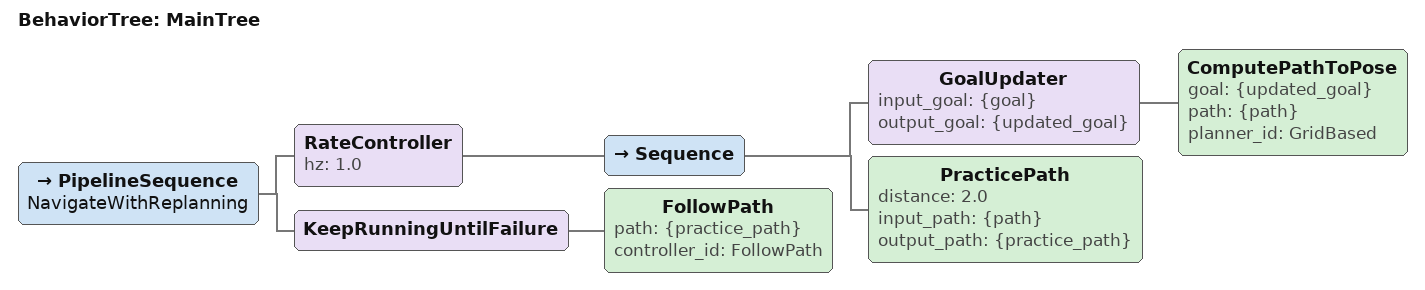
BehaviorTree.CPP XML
<!--
  This Behavior Tree follows a dynamic pose to a certain distance
-->

<root main_tree_to_execute="MainTree">
  <BehaviorTree ID="MainTree">
    <PipelineSequence name="NavigateWithReplanning">
      <RateController hz="1.0">
        <Sequence>
          <GoalUpdater input_goal="{goal}" output_goal="{updated_goal}">
            <ComputePathToPose goal="{updated_goal}" path="{path}" planner_id="GridBased"/>
          </GoalUpdater>
         <PracticePath distance="2.0" input_path="{path}" output_path="{practice_path}"/>
        </Sequence>
      </RateController>
      <KeepRunningUntilFailure>
        <FollowPath path="{practice_path}" controller_id="FollowPath"/>
      </KeepRunningUntilFailure>
    </PipelineSequence>
  </BehaviorTree>
</root>
